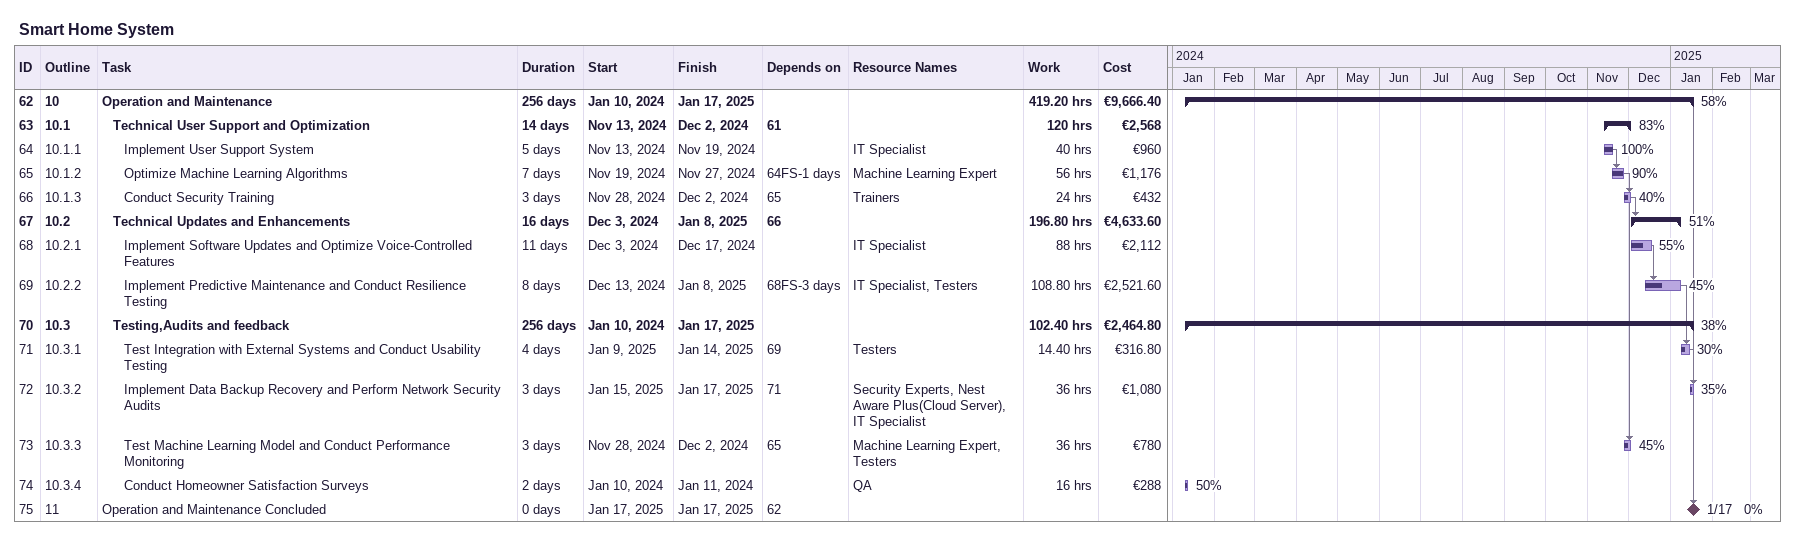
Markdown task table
Smart Home System

| ID | WBS | Task | Duration | Start | Finish | Predecessors | Resources | % complete | Work (h) | Cost (€) |
|---|---|---|---|---|---|---|---|---|---|---|
| 62 | 10 | **Operation and Maintenance** | 256d | 2024-01-10 | 2025-01-17 |  |  | 58 | 419.20 | 9666.40 |
| 63 | 10.1 | **Technical User Support and Optimization** | 14d | 2024-11-13 | 2024-12-02 | 61 |  | 83 | 120 | 2568 |
| 64 | 10.1.1 | Implement User Support System | 5d | 2024-11-13 | 2024-11-19 |  | IT Specialist | 100 | 40 | 960 |
| 65 | 10.1.2 | Optimize Machine Learning Algorithms | 7d | 2024-11-19 | 2024-11-27 | 64FS-1d | Machine Learning Expert | 90 | 56 | 1176 |
| 66 | 10.1.3 | Conduct Security Training | 3d | 2024-11-28 | 2024-12-02 | 65 | Trainers | 40 | 24 | 432 |
| 67 | 10.2 | **Technical Updates and Enhancements** | 16d | 2024-12-03 | 2025-01-08 | 66 |  | 51 | 196.80 | 4633.60 |
| 68 | 10.2.1 | Implement Software Updates and Optimize Voice-Controlled Features | 11d | 2024-12-03 | 2024-12-17 |  | IT Specialist | 55 | 88 | 2112 |
| 69 | 10.2.2 | Implement Predictive Maintenance and Conduct Resilience Testing | 8d | 2024-12-13 | 2025-01-08 | 68FS-3d | IT Specialist, Testers | 45 | 108.80 | 2521.60 |
| 70 | 10.3 | **Testing,Audits and feedback** | 256d | 2024-01-10 | 2025-01-17 |  |  | 38 | 102.40 | 2464.80 |
| 71 | 10.3.1 | Test Integration with External Systems and Conduct Usability Testing | 4d | 2025-01-09 | 2025-01-14 | 69 | Testers | 30 | 14.40 | 316.80 |
| 72 | 10.3.2 | Implement Data Backup Recovery and Perform Network Security Audits | 3d | 2025-01-15 | 2025-01-17 | 71 | Security Experts, Nest Aware Plus(Cloud Server), IT Specialist | 35 | 36 | 1080 |
| 73 | 10.3.3 | Test Machine Learning Model and Conduct Performance Monitoring | 3d | 2024-11-28 | 2024-12-02 | 65 | Machine Learning Expert, Testers | 45 | 36 | 780 |
| 74 | 10.3.4 | Conduct Homeowner Satisfaction Surveys | 2d | 2024-01-10 | 2024-01-11 |  | QA | 50 | 16 | 288 |
| 75 | 11 | Operation and Maintenance Concluded | 0d | 2025-01-17 | 2025-01-17 | 62 |  | 0 |  |  |
